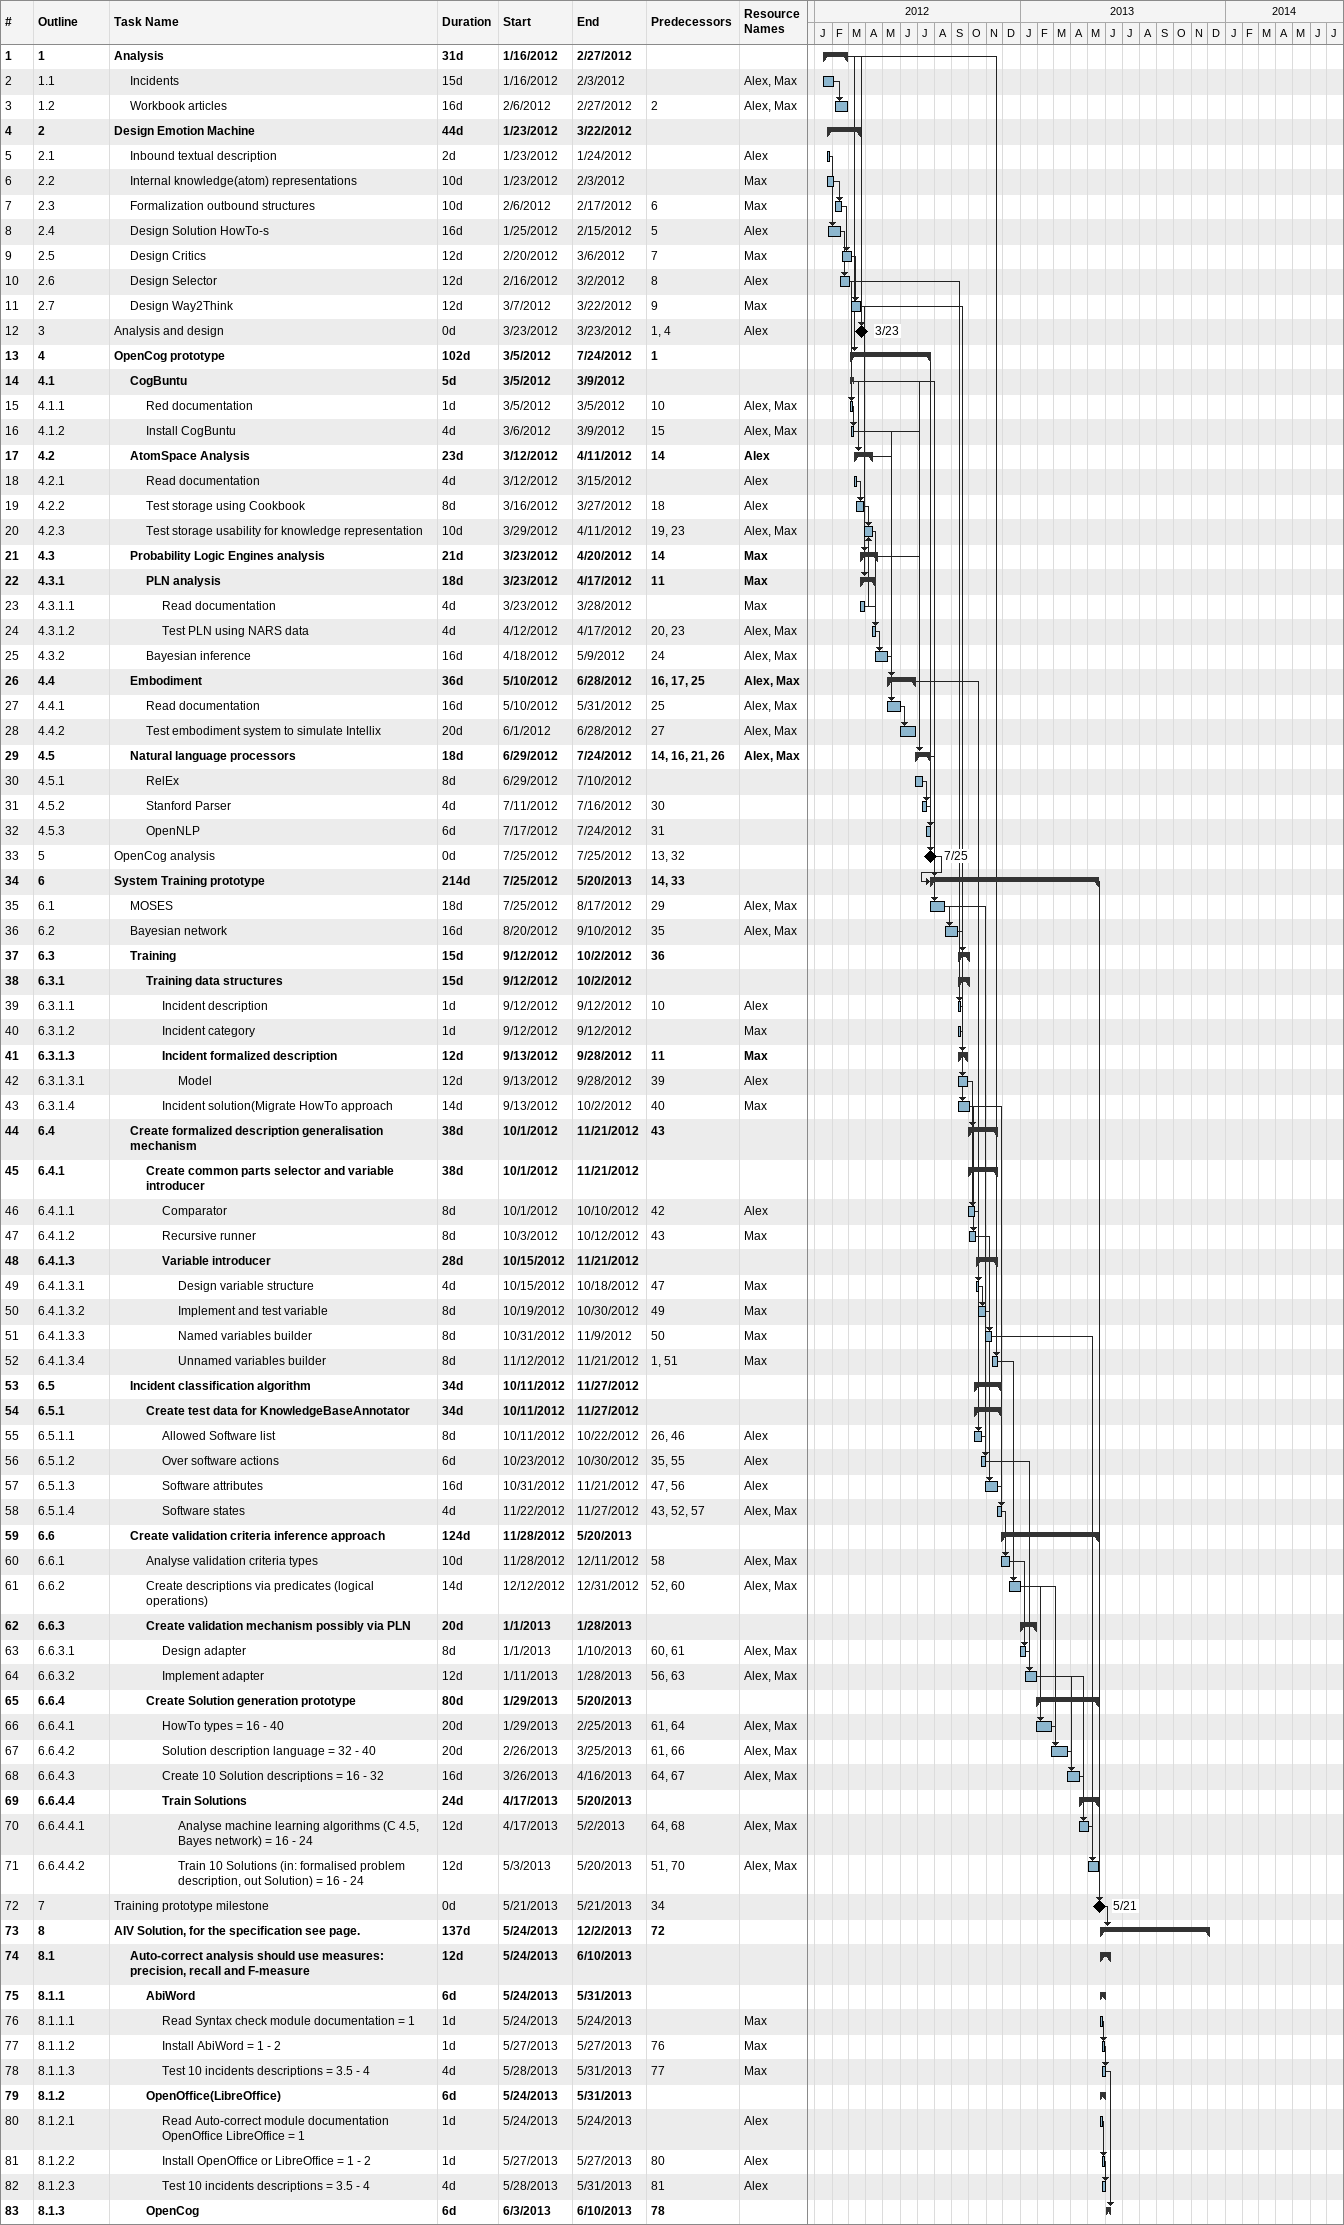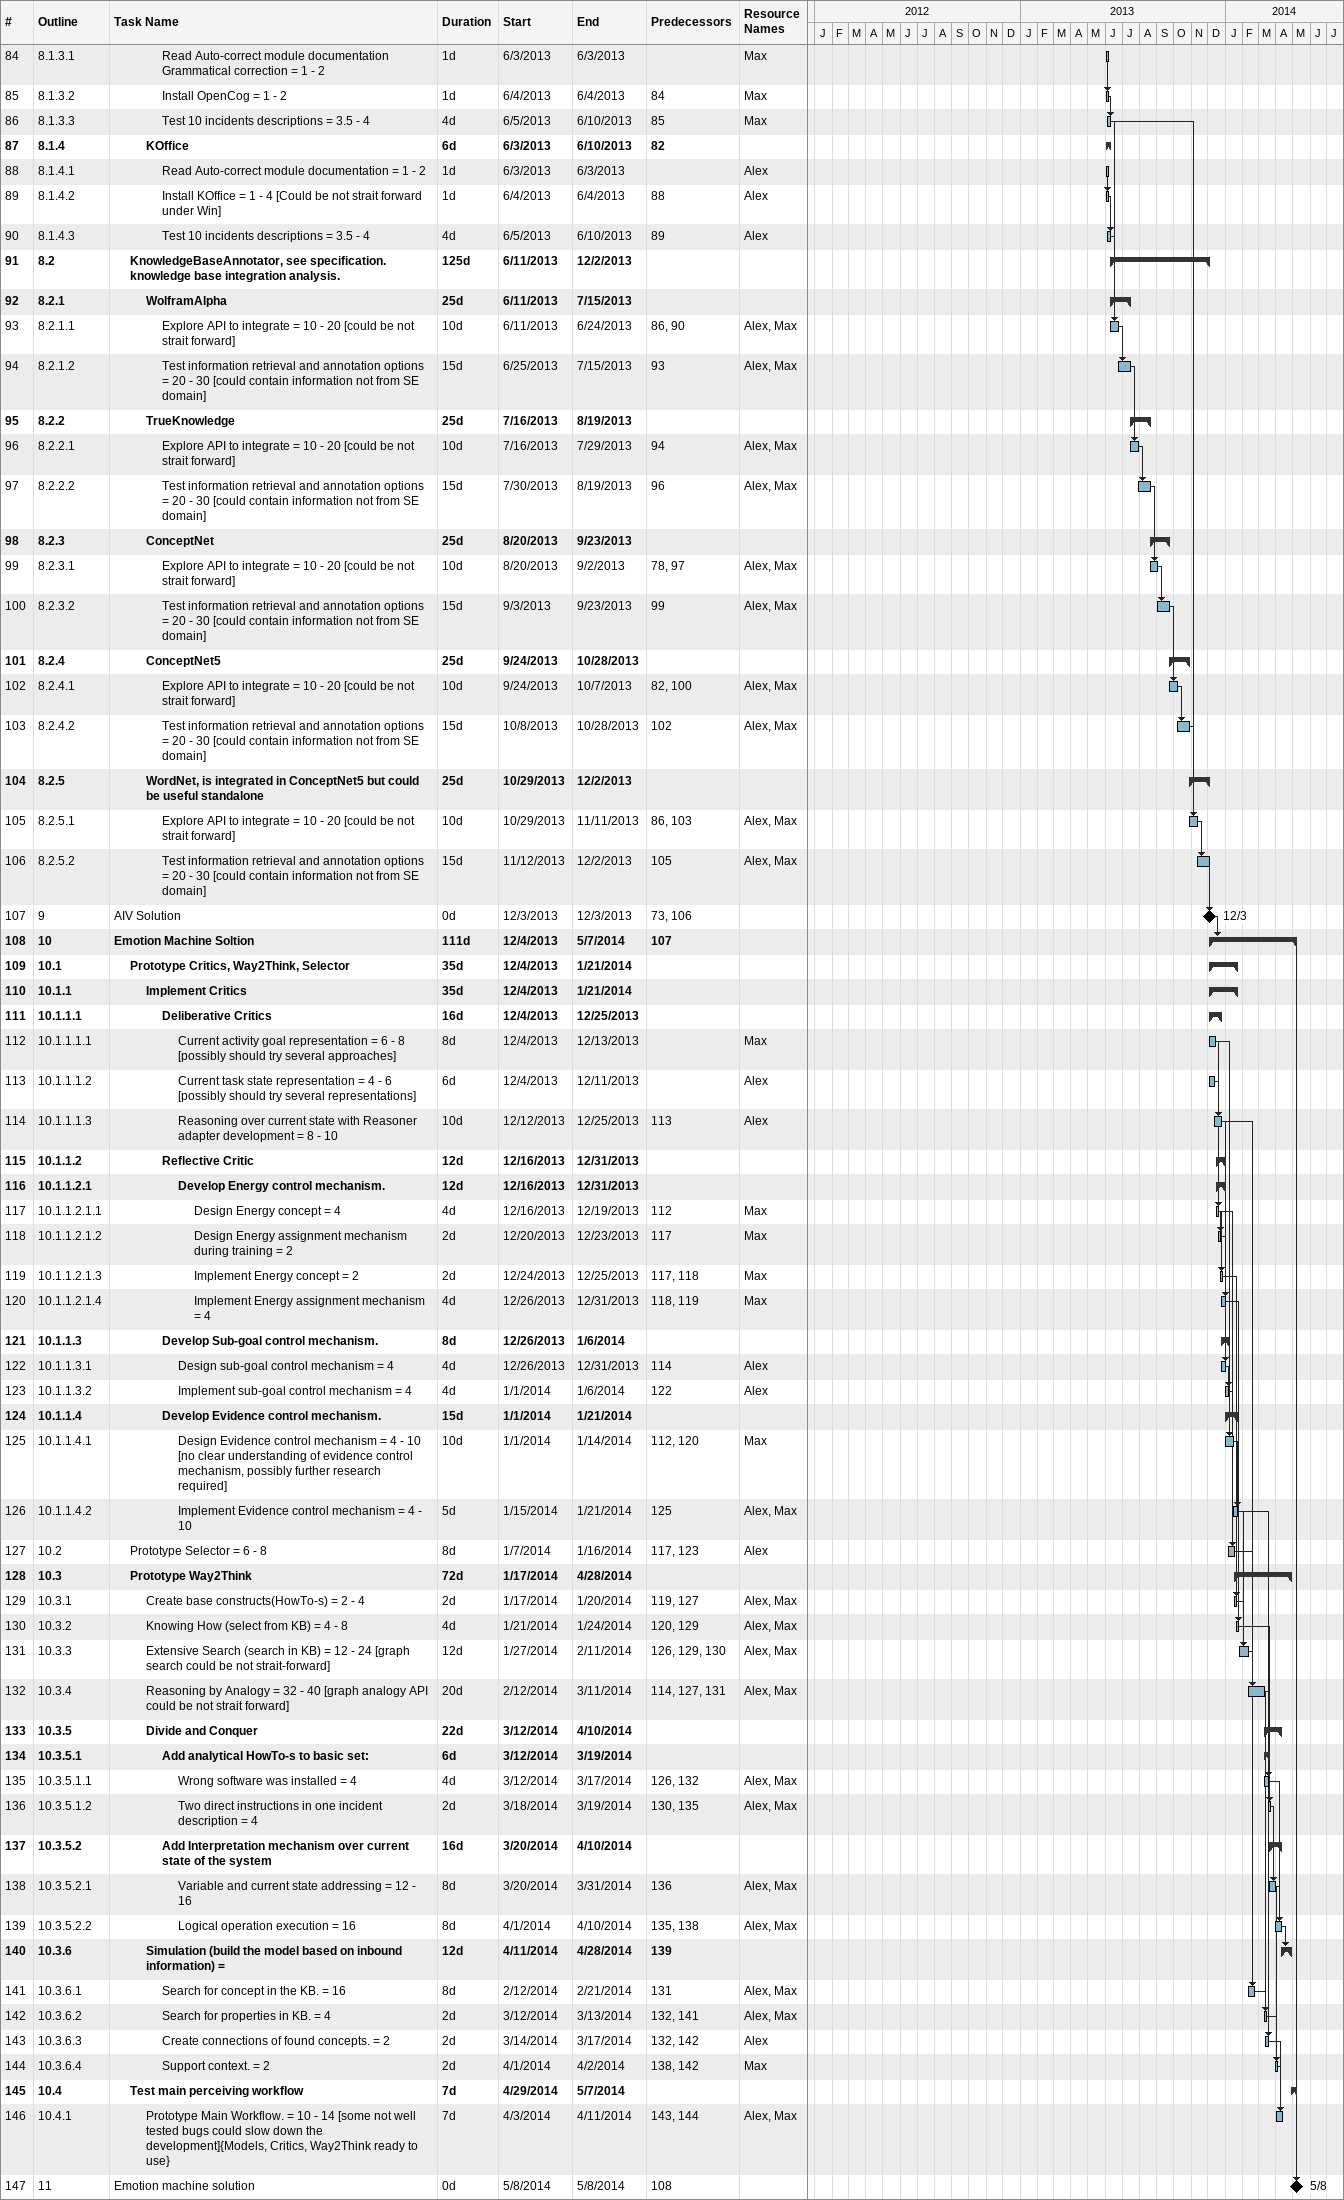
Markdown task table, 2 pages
| ID | WBS | Task | Duration | Start | Finish | Predecessors | Resources |
|---|---|---|---|---|---|---|---|
| 1 | 1 | **Analysis** | 31d | 2012-01-16 | 2012-02-27 |  |  |
| 2 | 1.1 | Incidents | 15d | 2012-01-16 | 2012-02-03 |  | Alex, Max |
| 3 | 1.2 | Workbook articles | 16d | 2012-02-06 | 2012-02-27 | 2 | Alex, Max |
| 4 | 2 | **Design Emotion Machine** | 44d | 2012-01-23 | 2012-03-22 |  |  |
| 5 | 2.1 | Inbound textual description | 2d | 2012-01-23 | 2012-01-24 |  | Alex |
| 6 | 2.2 | Internal knowledge(atom) representations | 10d | 2012-01-23 | 2012-02-03 |  | Max |
| 7 | 2.3 | Formalization outbound structures | 10d | 2012-02-06 | 2012-02-17 | 6 | Max |
| 8 | 2.4 | Design Solution HowTo-s | 16d | 2012-01-25 | 2012-02-15 | 5 | Alex |
| 9 | 2.5 | Design Critics | 12d | 2012-02-20 | 2012-03-06 | 7 | Max |
| 10 | 2.6 | Design Selector | 12d | 2012-02-16 | 2012-03-02 | 8 | Alex |
| 11 | 2.7 | Design Way2Think | 12d | 2012-03-07 | 2012-03-22 | 9 | Max |
| 12 | 3 | Analysis and design | 0d | 2012-03-23 | 2012-03-23 | 1, 4 | Alex |
| 13 | 4 | **OpenCog prototype** | 102d | 2012-03-05 | 2012-07-24 | 1 |  |
| 14 | 4.1 | **CogBuntu** | 5d | 2012-03-05 | 2012-03-09 |  |  |
| 15 | 4.1.1 | Red documentation | 1d | 2012-03-05 | 2012-03-05 | 10 | Alex, Max |
| 16 | 4.1.2 | Install CogBuntu | 4d | 2012-03-06 | 2012-03-09 | 15 | Alex, Max |
| 17 | 4.2 | **AtomSpace Analysis** | 23d | 2012-03-12 | 2012-04-11 | 14 | Alex |
| 18 | 4.2.1 | Read documentation | 4d | 2012-03-12 | 2012-03-15 |  | Alex |
| 19 | 4.2.2 | Test storage using Cookbook | 8d | 2012-03-16 | 2012-03-27 | 18 | Alex |
| 20 | 4.2.3 | Test storage usability for knowledge representation | 10d | 2012-03-29 | 2012-04-11 | 19, 23 | Alex, Max |
| 21 | 4.3 | **Probability Logic Engines analysis** | 21d | 2012-03-23 | 2012-04-20 | 14 | Max |
| 22 | 4.3.1 | **PLN analysis** | 18d | 2012-03-23 | 2012-04-17 | 11 | Max |
| 23 | 4.3.1.1 | Read documentation | 4d | 2012-03-23 | 2012-03-28 |  | Max |
| 24 | 4.3.1.2 | Test PLN using NARS data | 4d | 2012-04-12 | 2012-04-17 | 20, 23 | Alex, Max |
| 25 | 4.3.2 | Bayesian inference | 16d | 2012-04-18 | 2012-05-09 | 24 | Alex, Max |
| 26 | 4.4 | **Embodiment** | 36d | 2012-05-10 | 2012-06-28 | 16, 17, 25 | Alex, Max |
| 27 | 4.4.1 | Read documentation | 16d | 2012-05-10 | 2012-05-31 | 25 | Alex, Max |
| 28 | 4.4.2 | Test embodiment system to simulate Intellix | 20d | 2012-06-01 | 2012-06-28 | 27 | Alex, Max |
| 29 | 4.5 | **Natural language processors** | 18d | 2012-06-29 | 2012-07-24 | 14, 16, 21, 26 | Alex, Max |
| 30 | 4.5.1 | RelEx | 8d | 2012-06-29 | 2012-07-10 |  |  |
| 31 | 4.5.2 | Stanford Parser | 4d | 2012-07-11 | 2012-07-16 | 30 |  |
| 32 | 4.5.3 | OpenNLP | 6d | 2012-07-17 | 2012-07-24 | 31 |  |
| 33 | 5 | OpenCog analysis | 0d | 2012-07-25 | 2012-07-25 | 13, 32 |  |
| 34 | 6 | **System Training prototype** | 214d | 2012-07-25 | 2013-05-20 | 14, 33 |  |
| 35 | 6.1 | MOSES | 18d | 2012-07-25 | 2012-08-17 | 29 | Alex, Max |
| 36 | 6.2 | Bayesian network | 16d | 2012-08-20 | 2012-09-10 | 35 | Alex, Max |
| 37 | 6.3 | **Training** | 15d | 2012-09-12 | 2012-10-02 | 36 |  |
| 38 | 6.3.1 | **Training data structures** | 15d | 2012-09-12 | 2012-10-02 |  |  |
| 39 | 6.3.1.1 | Incident description | 1d | 2012-09-12 | 2012-09-12 | 10 | Alex |
| 40 | 6.3.1.2 | Incident category | 1d | 2012-09-12 | 2012-09-12 |  | Max |
| 41 | 6.3.1.3 | **Incident formalized description** | 12d | 2012-09-13 | 2012-09-28 | 11 | Max |
| 42 | 6.3.1.3.1 | Model | 12d | 2012-09-13 | 2012-09-28 | 39 | Alex |
| 43 | 6.3.1.4 | Incident solution(Migrate HowTo approach | 14d | 2012-09-13 | 2012-10-02 | 40 | Max |
| 44 | 6.4 | **Create formalized description generalisation mechanism** | 38d | 2012-10-01 | 2012-11-21 | 43 |  |
| 45 | 6.4.1 | **Create common parts selector and variable introducer** | 38d | 2012-10-01 | 2012-11-21 |  |  |
| 46 | 6.4.1.1 | Comparator | 8d | 2012-10-01 | 2012-10-10 | 42 | Alex |
| 47 | 6.4.1.2 | Recursive runner | 8d | 2012-10-03 | 2012-10-12 | 43 | Max |
| 48 | 6.4.1.3 | **Variable introducer** | 28d | 2012-10-15 | 2012-11-21 |  |  |
| 49 | 6.4.1.3.1 | Design variable structure | 4d | 2012-10-15 | 2012-10-18 | 47 | Max |
| 50 | 6.4.1.3.2 | Implement and test variable | 8d | 2012-10-19 | 2012-10-30 | 49 | Max |
| 51 | 6.4.1.3.3 | Named variables builder | 8d | 2012-10-31 | 2012-11-09 | 50 | Max |
| 52 | 6.4.1.3.4 | Unnamed variables builder | 8d | 2012-11-12 | 2012-11-21 | 1, 51 | Max |
| 53 | 6.5 | **Incident classification algorithm** | 34d | 2012-10-11 | 2012-11-27 |  |  |
| 54 | 6.5.1 | **Create test data for KnowledgeBaseAnnotator** | 34d | 2012-10-11 | 2012-11-27 |  |  |
| 55 | 6.5.1.1 | Allowed Software list | 8d | 2012-10-11 | 2012-10-22 | 26, 46 | Alex |
| 56 | 6.5.1.2 | Over software actions | 6d | 2012-10-23 | 2012-10-30 | 35, 55 | Alex |
| 57 | 6.5.1.3 | Software attributes | 16d | 2012-10-31 | 2012-11-21 | 47, 56 | Alex |
| 58 | 6.5.1.4 | Software states | 4d | 2012-11-22 | 2012-11-27 | 43, 52, 57 | Alex, Max |
| 59 | 6.6 | **Create validation criteria inference approach** | 124d | 2012-11-28 | 2013-05-20 |  |  |
| 60 | 6.6.1 | Analyse validation criteria types | 10d | 2012-11-28 | 2012-12-11 | 58 | Alex, Max |
| 61 | 6.6.2 | Create descriptions via predicates (logical operations) | 14d | 2012-12-12 | 2012-12-31 | 52, 60 | Alex, Max |
| 62 | 6.6.3 | **Create validation mechanism possibly via PLN** | 20d | 2013-01-01 | 2013-01-28 |  |  |
| 63 | 6.6.3.1 | Design adapter | 8d | 2013-01-01 | 2013-01-10 | 60, 61 | Alex, Max |
| 64 | 6.6.3.2 | Implement adapter | 12d | 2013-01-11 | 2013-01-28 | 56, 63 | Alex, Max |
| 65 | 6.6.4 | **Create Solution generation prototype** | 80d | 2013-01-29 | 2013-05-20 |  |  |
| 66 | 6.6.4.1 | HowTo types = 16 - 40 | 20d | 2013-01-29 | 2013-02-25 | 61, 64 | Alex, Max |
| 67 | 6.6.4.2 | Solution description language = 32 - 40 | 20d | 2013-02-26 | 2013-03-25 | 61, 66 | Alex, Max |
| 68 | 6.6.4.3 | Create 10 Solution descriptions = 16 - 32 | 16d | 2013-03-26 | 2013-04-16 | 64, 67 | Alex, Max |
| 69 | 6.6.4.4 | **Train Solutions** | 24d | 2013-04-17 | 2013-05-20 |  |  |
| 70 | 6.6.4.4.1 | Analyse machine learning algorithms (C 4.5, Bayes network) = 16 - 24 | 12d | 2013-04-17 | 2013-05-02 | 64, 68 | Alex, Max |
| 71 | 6.6.4.4.2 | Train 10 Solutions (in: formalised problem description, out Solution) = 16 - 24 | 12d | 2013-05-03 | 2013-05-20 | 51, 70 | Alex, Max |
| 72 | 7 | Training prototype milestone | 0d | 2013-05-21 | 2013-05-21 | 34 |  |
| 73 | 8 | **AIV Solution, for the specification see page.** | 137d | 2013-05-24 | 2013-12-02 | 72 |  |
| 74 | 8.1 | **Auto-correct analysis should use measures: precision, recall and F-measure** | 12d | 2013-05-24 | 2013-06-10 |  |  |
| 75 | 8.1.1 | **AbiWord** | 6d | 2013-05-24 | 2013-05-31 |  |  |
| 76 | 8.1.1.1 | Read Syntax check module documentation = 1 | 1d | 2013-05-24 | 2013-05-24 |  | Max |
| 77 | 8.1.1.2 | Install AbiWord = 1 - 2 | 1d | 2013-05-27 | 2013-05-27 | 76 | Max |
| 78 | 8.1.1.3 | Test 10 incidents descriptions = 3.5 - 4 | 4d | 2013-05-28 | 2013-05-31 | 77 | Max |
| 79 | 8.1.2 | **OpenOffice(LibreOffice)** | 6d | 2013-05-24 | 2013-05-31 |  |  |
| 80 | 8.1.2.1 | Read Auto-correct module documentation OpenOffice LibreOffice = 1 | 1d | 2013-05-24 | 2013-05-24 |  | Alex |
| 81 | 8.1.2.2 | Install OpenOffice or LibreOffice = 1 - 2 | 1d | 2013-05-27 | 2013-05-27 | 80 | Alex |
| 82 | 8.1.2.3 | Test 10 incidents descriptions = 3.5 - 4 | 4d | 2013-05-28 | 2013-05-31 | 81 | Alex |
| 83 | 8.1.3 | **OpenCog** | 6d | 2013-06-03 | 2013-06-10 | 78 |  |
| 84 | 8.1.3.1 | Read Auto-correct module documentation Grammatical correction = 1 - 2 | 1d | 2013-06-03 | 2013-06-03 |  | Max |
| 85 | 8.1.3.2 | Install OpenCog = 1 - 2 | 1d | 2013-06-04 | 2013-06-04 | 84 | Max |
| 86 | 8.1.3.3 | Test 10 incidents descriptions = 3.5 - 4 | 4d | 2013-06-05 | 2013-06-10 | 85 | Max |
| 87 | 8.1.4 | **KOffice** | 6d | 2013-06-03 | 2013-06-10 | 82 |  |
| 88 | 8.1.4.1 | Read Auto-correct module documentation = 1 - 2 | 1d | 2013-06-03 | 2013-06-03 |  | Alex |
| 89 | 8.1.4.2 | Install KOffice = 1 - 4 [Could be not strait forward under Win] | 1d | 2013-06-04 | 2013-06-04 | 88 | Alex |
| 90 | 8.1.4.3 | Test 10 incidents descriptions = 3.5 - 4 | 4d | 2013-06-05 | 2013-06-10 | 89 | Alex |
| 91 | 8.2 | **KnowledgeBaseAnnotator, see specification. knowledge base integration analysis.** | 125d | 2013-06-11 | 2013-12-02 |  |  |
| 92 | 8.2.1 | **WolframAlpha** | 25d | 2013-06-11 | 2013-07-15 |  |  |
| 93 | 8.2.1.1 | Explore API to integrate = 10 - 20 [could be not strait forward] | 10d | 2013-06-11 | 2013-06-24 | 86, 90 | Alex, Max |
| 94 | 8.2.1.2 | Test information retrieval and annotation options = 20 - 30 [could contain information not from SE domain] | 15d | 2013-06-25 | 2013-07-15 | 93 | Alex, Max |
| 95 | 8.2.2 | **TrueKnowledge** | 25d | 2013-07-16 | 2013-08-19 |  |  |
| 96 | 8.2.2.1 | Explore API to integrate = 10 - 20 [could be not strait forward] | 10d | 2013-07-16 | 2013-07-29 | 94 | Alex, Max |
| 97 | 8.2.2.2 | Test information retrieval and annotation options = 20 - 30 [could contain information not from SE domain] | 15d | 2013-07-30 | 2013-08-19 | 96 | Alex, Max |
| 98 | 8.2.3 | **ConceptNet** | 25d | 2013-08-20 | 2013-09-23 |  |  |
| 99 | 8.2.3.1 | Explore API to integrate = 10 - 20 [could be not strait forward] | 10d | 2013-08-20 | 2013-09-02 | 78, 97 | Alex, Max |
| 100 | 8.2.3.2 | Test information retrieval and annotation options = 20 - 30 [could contain information not from SE domain] | 15d | 2013-09-03 | 2013-09-23 | 99 | Alex, Max |
| 101 | 8.2.4 | **ConceptNet5** | 25d | 2013-09-24 | 2013-10-28 |  |  |
| 102 | 8.2.4.1 | Explore API to integrate = 10 - 20 [could be not strait forward] | 10d | 2013-09-24 | 2013-10-07 | 82, 100 | Alex, Max |
| 103 | 8.2.4.2 | Test information retrieval and annotation options = 20 - 30 [could contain information not from SE domain] | 15d | 2013-10-08 | 2013-10-28 | 102 | Alex, Max |
| 104 | 8.2.5 | **WordNet, is integrated in ConceptNet5 but could be useful standalone** | 25d | 2013-10-29 | 2013-12-02 |  |  |
| 105 | 8.2.5.1 | Explore API to integrate = 10 - 20 [could be not strait forward] | 10d | 2013-10-29 | 2013-11-11 | 86, 103 | Alex, Max |
| 106 | 8.2.5.2 | Test information retrieval and annotation options = 20 - 30 [could contain information not from SE domain] | 15d | 2013-11-12 | 2013-12-02 | 105 | Alex, Max |
| 107 | 9 | AIV Solution | 0d | 2013-12-03 | 2013-12-03 | 73, 106 |  |
| 108 | 10 | **Emotion Machine Soltion** | 111d | 2013-12-04 | 2014-05-07 | 107 |  |
| 109 | 10.1 | **Prototype Critics, Way2Think, Selector** | 35d | 2013-12-04 | 2014-01-21 |  |  |
| 110 | 10.1.1 | **Implement Critics** | 35d | 2013-12-04 | 2014-01-21 |  |  |
| 111 | 10.1.1.1 | **Deliberative Critics** | 16d | 2013-12-04 | 2013-12-25 |  |  |
| 112 | 10.1.1.1.1 | Current activity goal representation = 6 - 8 [possibly should try several approaches] | 8d | 2013-12-04 | 2013-12-13 |  | Max |
| 113 | 10.1.1.1.2 | Current task state representation = 4 - 6 [possibly should try several representations] | 6d | 2013-12-04 | 2013-12-11 |  | Alex |
| 114 | 10.1.1.1.3 | Reasoning over current state with Reasoner adapter development = 8 - 10 | 10d | 2013-12-12 | 2013-12-25 | 113 | Alex |
| 115 | 10.1.1.2 | **Reflective Critic** | 12d | 2013-12-16 | 2013-12-31 |  |  |
| 116 | 10.1.1.2.1 | **Develop Energy control mechanism.** | 12d | 2013-12-16 | 2013-12-31 |  |  |
| 117 | 10.1.1.2.1.1 | Design Energy concept = 4 | 4d | 2013-12-16 | 2013-12-19 | 112 | Max |
| 118 | 10.1.1.2.1.2 | Design Energy assignment mechanism during training = 2 | 2d | 2013-12-20 | 2013-12-23 | 117 | Max |
| 119 | 10.1.1.2.1.3 | Implement Energy concept = 2 | 2d | 2013-12-24 | 2013-12-25 | 117, 118 | Max |
| 120 | 10.1.1.2.1.4 | Implement Energy assignment mechanism = 4 | 4d | 2013-12-26 | 2013-12-31 | 118, 119 | Max |
| 121 | 10.1.1.3 | **Develop Sub-goal control mechanism.** | 8d | 2013-12-26 | 2014-01-06 |  |  |
| 122 | 10.1.1.3.1 | Design sub-goal control mechanism = 4 | 4d | 2013-12-26 | 2013-12-31 | 114 | Alex |
| 123 | 10.1.1.3.2 | Implement sub-goal control mechanism = 4 | 4d | 2014-01-01 | 2014-01-06 | 122 | Alex |
| 124 | 10.1.1.4 | **Develop Evidence control mechanism.** | 15d | 2014-01-01 | 2014-01-21 |  |  |
| 125 | 10.1.1.4.1 | Design Evidence control mechanism = 4 - 10 [no clear understanding of evidence control mechanism, possibly further research required] | 10d | 2014-01-01 | 2014-01-14 | 112, 120 | Max |
| 126 | 10.1.1.4.2 | Implement Evidence control mechanism = 4 - 10 | 5d | 2014-01-15 | 2014-01-21 | 125 | Alex, Max |
| 127 | 10.2 | Prototype Selector = 6 - 8 | 8d | 2014-01-07 | 2014-01-16 | 117, 123 | Alex |
| 128 | 10.3 | **Prototype Way2Think** | 72d | 2014-01-17 | 2014-04-28 |  |  |
| 129 | 10.3.1 | Create base constructs(HowTo-s) = 2 - 4 | 2d | 2014-01-17 | 2014-01-20 | 119, 127 | Alex, Max |
| 130 | 10.3.2 | Knowing How (select from KB) = 4 - 8 | 4d | 2014-01-21 | 2014-01-24 | 120, 129 | Alex, Max |
| 131 | 10.3.3 | Extensive Search (search in KB) = 12 - 24 [graph search could be not strait-forward] | 12d | 2014-01-27 | 2014-02-11 | 126, 129, 130 | Alex, Max |
| 132 | 10.3.4 | Reasoning by Analogy = 32 - 40 [graph analogy API could be not strait forward] | 20d | 2014-02-12 | 2014-03-11 | 114, 127, 131 | Alex, Max |
| 133 | 10.3.5 | **Divide and Conquer** | 22d | 2014-03-12 | 2014-04-10 |  |  |
| 134 | 10.3.5.1 | **Add analytical HowTo-s to basic set:** | 6d | 2014-03-12 | 2014-03-19 |  |  |
| 135 | 10.3.5.1.1 | Wrong software was installed = 4 | 4d | 2014-03-12 | 2014-03-17 | 126, 132 | Alex, Max |
| 136 | 10.3.5.1.2 | Two direct instructions in one incident description = 4 | 2d | 2014-03-18 | 2014-03-19 | 130, 135 | Alex, Max |
| 137 | 10.3.5.2 | **Add Interpretation mechanism over current state of the system** | 16d | 2014-03-20 | 2014-04-10 |  |  |
| 138 | 10.3.5.2.1 | Variable and current state addressing = 12 - 16 | 8d | 2014-03-20 | 2014-03-31 | 136 | Alex, Max |
| 139 | 10.3.5.2.2 | Logical operation execution = 16 | 8d | 2014-04-01 | 2014-04-10 | 135, 138 | Alex, Max |
| 140 | 10.3.6 | **Simulation (build the model based on inbound information) =** | 12d | 2014-04-11 | 2014-04-28 | 139 |  |
| 141 | 10.3.6.1 | Search for concept in the KB. = 16 | 8d | 2014-02-12 | 2014-02-21 | 131 | Alex, Max |
| 142 | 10.3.6.2 | Search for properties in KB. = 4 | 2d | 2014-03-12 | 2014-03-13 | 132, 141 | Alex, Max |
| 143 | 10.3.6.3 | Create connections of found concepts. = 2 | 2d | 2014-03-14 | 2014-03-17 | 132, 142 | Alex |
| 144 | 10.3.6.4 | Support context. = 2 | 2d | 2014-04-01 | 2014-04-02 | 138, 142 | Max |
| 145 | 10.4 | **Test main perceiving workflow** | 7d | 2014-04-29 | 2014-05-07 |  |  |
| 146 | 10.4.1 | Prototype Main Workflow. = 10 - 14 [some not well tested bugs could slow down the development]{Models, Critics, Way2Think ready to use} | 7d | 2014-04-03 | 2014-04-11 | 143, 144 | Alex, Max |
| 147 | 11 | Emotion machine solution | 0d | 2014-05-08 | 2014-05-08 | 108 |  |
